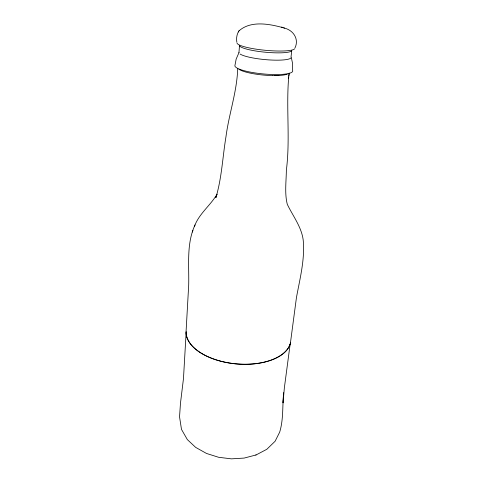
<?xml version="1.0" encoding="UTF-8"?>
<svg xmlns="http://www.w3.org/2000/svg" width="483" height="483" viewBox="0 0 483 483"><rect width="100%" height="100%" fill="white"/><g stroke="black" fill="none" stroke-linecap="round" stroke-linejoin="round"><path stroke-width="0.72" d="M237.721 68.459C236.984 91.667 228.978 113.771 225.978 136.665C222.615 156.993 221.83 177.816 215.883 197.662L217.054 194.178C210.522 205.456 198.948 213.74 194.474 226.352M283.557 393.669C282.41 406.42 283.485 419.818 279.669 432.164L275.099 441.263L266.827 449.287L256.105 454.938L244.163 458.077L231.411 458.85L218.624 457.286L206.519 453.465L195.657 447.373L187.338 439.59L181.487 429.375L179.543 416.853L180.467 403.269L183.48 378.503L186.184 331.616M283.618 392.613L283.05 402.834L284.36 387.837L290.205 343.721A52.502 28.068 5.4 0 0 290.555 342.278M238.94 52.725L239.502 45.583M291.756 50.431L291.05 56.807A26.257 4.649 5.4 0 1 270.402 59.989A26.257 4.649 5.4 0 1 240.117 54.048M289.039 74.352L288.538 78.294L288.719 76.936C286.014 107.963 290.325 139.237 286.359 170.257C286.238 181.481 284.529 193.345 287.288 204.321C292.885 215.992 301.446 226.787 303.191 239.924C305.039 259.474 299.925 278.546 296.447 297.582L290.325 343.739M288.864 75.686L289.226 73.084M195.023 224.921C186.263 243.855 189.215 265.149 188.684 285.296L186.064 331.61A52.623 28.135 5.4 0 0 235.112 363.82A52.623 28.135 5.4 0 0 290.675 342.296M294.902 48.107C299.309 39.34 293.531 30.363 284.565 28.129C270.45 24.09 251.051 20.069 238.994 30.876M192.343 232.051L192.91 230.548M239 52.562L236.157 59.095L234.865 65.887A29.071 5.639 5.4 0 0 265.885 74.159A29.071 5.639 5.4 0 0 292.565 70.313L292.571 63.472L291.406 57.894M239.2 30.556C236.779 33.87 236.163 38.248 236.839 42.226M238.312 31.944L238.524 31.612M255.749 455.028L256.105 454.938M272.629 75.626L278.945 75.547M281.583 27.054L282.368 27.338M283.66 27.803L284.565 28.129M240.419 46.742L239.912 46.477M239.671 46.32L239.23 45.939M294.576 48.886A29.083 4.8 5.4 0 1 264.328 50.196A29.083 4.8 5.4 0 1 237.014 43.059M291.678 50.872A26.366 4.425 5.4 0 1 267.715 52.424A26.366 4.425 5.4 0 1 240.691 46.845M287.282 74.201A26.022 5.108 5.4 0 1 274.561 75.596M272.412 75.577A26.022 5.108 5.4 0 1 238.91 69.238M289.993 344.367A52.502 28.068 5.4 0 1 233.748 363.596A52.502 28.068 5.4 0 1 186.166 332.28"/></g></svg>
